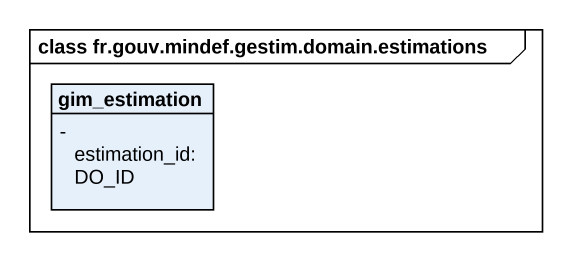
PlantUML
@startuml
mainframe class fr.gouv.mindef.gestim.domain.estimations
hide circle
hide empty members
skinparam classAttributeIconSize 0
class gim_estimation {
  - estimation_id: DO_ID
}
@enduml
